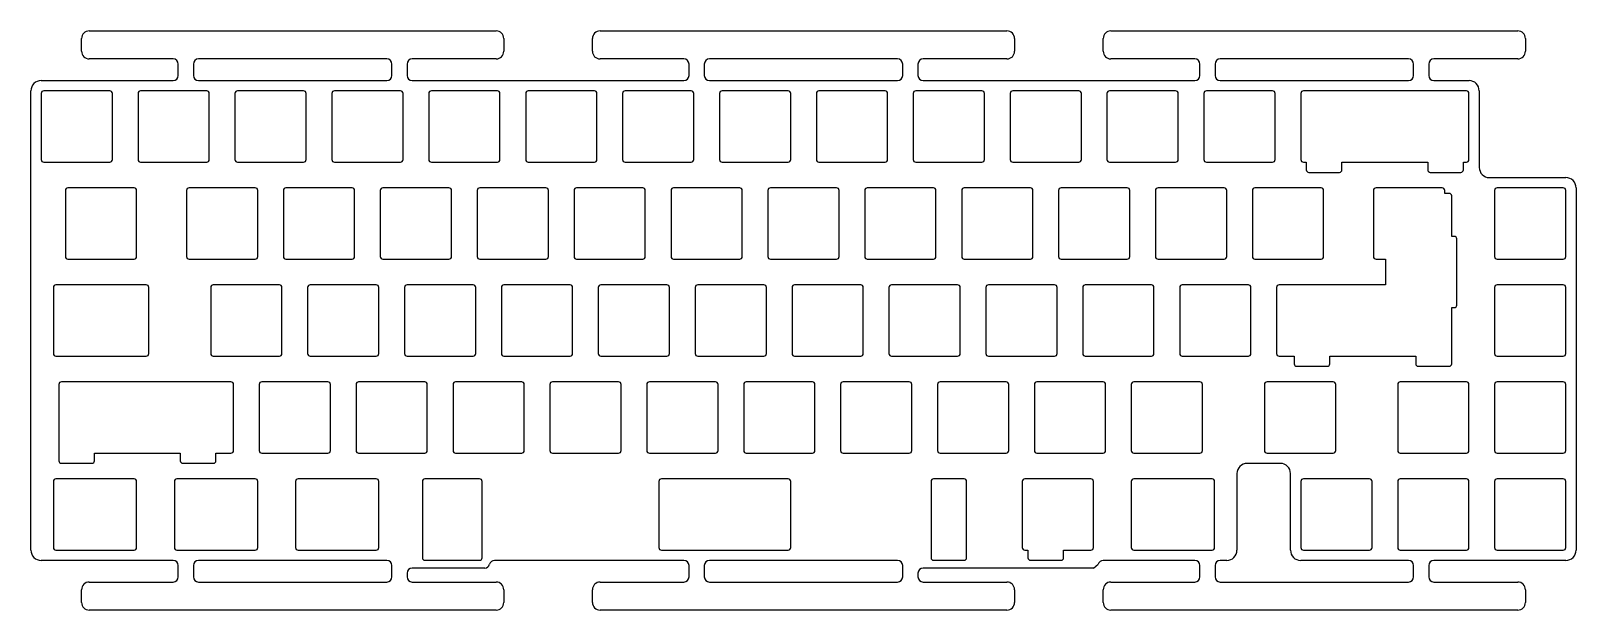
# Model space of a CAD drawing. Extents: x 0 to 304, y -105 to 8.
import ezdxf

# ---------------------------------------------------------------- set-up
doc = ezdxf.new("R2010")
doc.units = 0
doc.header["$MEASUREMENT"] = 0
doc.layers.get('0').update_dxf_attribs({"linetype": 'CONTINUOUS'})

msp = doc.modelspace()

# ---------------------------------------------------------------- linework, layer by layer
at = {"color": 0}
for p, q in [((10.47, 4.5), (10.47, 7)), ((11.97, 8.5), (91.97, 8.5)), ((93.47, 7), (93.47, 4.5)), ((110.9, 4.5), (110.9, 7)), ((112.4, 8.5), (192.4, 8.5)), ((193.9, 7), (193.9, 4.5)), ((211.33, 4.5), (211.33, 7)), ((212.83, 8.5), (292.83, 8.5)), ((294.33, 7), (294.33, 4.5)), ((28.47, 3), (11.97, 3)), ((29.47, -0.25), (29.47, 2)), ((32.47, 2), (32.47, -0.25)), ((70.47, 3), (33.47, 3)), ((71.47, -0.25), (71.47, 2)), ((74.47, 2), (74.47, -0.25)), ((91.97, 3), (75.47, 3)), ((128.9, 3), (112.4, 3)), ((129.9, -0.25), (129.9, 2)), ((132.9, 2), (132.9, -0.25)), ((170.9, 3), (133.9, 3)), ((171.9, -0.25), (171.9, 2)), ((174.9, 2), (174.9, -0.25)), ((192.4, 3), (175.9, 3)), ((229.33, 3), (212.83, 3)), ((230.33, -0.25), (230.33, 2)), ((233.33, 2), (233.33, -0.25)), ((271.33, 3), (234.33, 3)), ((272.33, -0.25), (272.33, 2)), ((275.33, 2), (275.33, -0.25)), ((292.83, 3), (276.33, 3)), ((2.5, -1.25), (28.47, -1.25)), ((33.47, -1.25), (70.47, -1.25)), ((75.47, -1.25), (128.9, -1.25)), ((133.9, -1.25), (170.9, -1.25)), ((175.9, -1.25), (229.33, -1.25)), ((234.33, -1.25), (271.33, -1.25)), ((276.33, -1.25), (283.25, -1.25)), ((0.5, -93.5), (0.5, -3.25)), ((2.52, -3.78), (2.52, -16.78)), ((16.02, -3.28), (3.02, -3.28)), ((16.52, -16.78), (16.52, -3.78)), ((21.57, -3.78), (21.57, -16.78)), ((35.08, -3.28), (22.07, -3.28)), ((35.58, -16.78), (35.58, -3.78)), ((40.62, -3.78), (40.62, -16.78)), ((54.12, -3.28), (41.12, -3.28)), ((54.62, -16.78), (54.62, -3.78)), ((59.67, -3.78), (59.67, -16.78)), ((73.17, -3.28), (60.17, -3.28)), ((73.68, -16.78), (73.68, -3.78)), ((78.73, -3.78), (78.73, -16.78)), ((92.22, -3.28), (79.23, -3.28)), ((92.72, -16.78), (92.72, -3.78)), ((97.78, -3.78), (97.78, -16.78)), ((111.28, -3.28), (98.28, -3.28)), ((111.78, -16.78), (111.78, -3.78)), ((116.83, -3.78), (116.83, -16.78)), ((130.32, -3.28), (117.33, -3.28)), ((130.82, -16.78), (130.82, -3.78)), ((135.88, -3.78), (135.88, -16.78)), ((149.38, -3.28), (136.38, -3.28)), ((149.88, -16.78), (149.88, -3.78)), ((154.93, -3.78), (154.93, -16.78)), ((168.43, -3.28), (155.43, -3.28)), ((168.93, -16.78), (168.93, -3.78)), ((173.97, -3.78), (173.97, -16.78)), ((187.47, -3.28), (174.47, -3.28)), ((187.97, -16.78), (187.97, -3.78)), ((193.03, -3.78), (193.03, -16.78)), ((206.53, -3.28), (193.53, -3.28)), ((207.03, -16.78), (207.03, -3.78)), ((212.07, -3.78), (212.07, -16.78)), ((225.57, -3.28), (212.57, -3.28)), ((226.07, -16.78), (226.07, -3.78)), ((231.12, -3.78), (231.12, -16.78)), ((244.62, -3.28), (231.62, -3.28)), ((245.12, -16.78), (245.12, -3.78)), ((250.18, -3.78), (250.18, -16.78)), ((282.73, -3.28), (250.68, -3.28)), ((283.23, -16.78), (283.23, -3.78)), ((285.25, -3.25), (285.25, -18.3)), ((3.02, -17.28), (16.02, -17.28)), ((22.07, -17.28), (35.08, -17.28)), ((41.12, -17.28), (54.12, -17.28)), ((60.17, -17.28), (73.17, -17.28)), ((79.23, -17.28), (92.22, -17.28)), ((98.28, -17.28), (111.28, -17.28)), ((117.33, -17.28), (130.32, -17.28)), ((136.38, -17.28), (149.38, -17.28)), ((155.43, -17.28), (168.43, -17.28)), ((174.47, -17.28), (187.47, -17.28)), ((193.53, -17.28), (206.53, -17.28)), ((212.57, -17.28), (225.57, -17.28)), ((231.62, -17.28), (244.62, -17.28)), ((250.68, -17.28), (251.26, -17.28)), ((251.26, -17.28), (251.26, -18.78)), ((258.26, -18.78), (258.26, -17.28)), ((258.26, -17.28), (275.14, -17.28)), ((275.14, -17.28), (275.14, -18.78)), ((282.14, -17.28), (282.73, -17.28)), ((282.14, -18.78), (282.14, -17.28)), ((251.76, -19.28), (257.76, -19.28)), ((275.64, -19.28), (281.64, -19.28)), ((287.25, -20.3), (302.3, -20.3)), ((7.29, -22.83), (7.29, -35.83)), ((20.79, -22.33), (7.79, -22.33)), ((21.29, -35.83), (21.29, -22.83)), ((31.1, -22.83), (31.1, -35.83)), ((44.6, -22.33), (31.6, -22.33)), ((45.1, -35.83), (45.1, -22.83)), ((50.15, -22.83), (50.15, -35.83)), ((63.65, -22.33), (50.65, -22.33)), ((64.15, -35.83), (64.15, -22.83)), ((69.2, -22.83), (69.2, -35.83)), ((82.7, -22.33), (69.7, -22.33)), ((83.2, -35.83), (83.2, -22.83)), ((88.25, -22.83), (88.25, -35.83)), ((101.75, -22.33), (88.75, -22.33)), ((102.25, -35.83), (102.25, -22.83)), ((107.3, -22.83), (107.3, -35.83)), ((120.8, -22.33), (107.8, -22.33)), ((121.3, -35.83), (121.3, -22.83)), ((126.35, -22.83), (126.35, -35.83)), ((139.85, -22.33), (126.85, -22.33)), ((140.35, -35.83), (140.35, -22.83)), ((145.4, -22.83), (145.4, -35.83)), ((158.9, -22.33), (145.9, -22.33)), ((159.4, -35.83), (159.4, -22.83)), ((164.45, -22.83), (164.45, -35.83)), ((177.95, -22.33), (164.95, -22.33)), ((178.45, -35.83), (178.45, -22.83)), ((183.5, -22.83), (183.5, -35.83)), ((197, -22.33), (184, -22.33)), ((197.5, -35.83), (197.5, -22.83)), ((202.55, -22.83), (202.55, -35.83)), ((216.05, -22.33), (203.05, -22.33)), ((216.55, -35.83), (216.55, -22.83)), ((221.6, -22.83), (221.6, -35.83)), ((235.1, -22.33), (222.1, -22.33)), ((235.6, -35.83), (235.6, -22.83)), ((240.65, -22.83), (240.65, -35.83)), ((254.15, -22.33), (241.15, -22.33)), ((254.65, -35.83), (254.65, -22.83)), ((264.46, -22.83), (264.46, -35.83)), ((277.96, -22.33), (264.96, -22.33)), ((278.46, -23.42), (278.46, -22.83)), ((279.34, -23.42), (278.46, -23.42)), ((279.84, -31.85), (279.84, -23.92)), ((288.27, -22.83), (288.27, -35.83)), ((301.78, -22.33), (288.77, -22.33)), ((302.28, -35.83), (302.28, -22.83)), ((304.3, -22.3), (304.3, -93.5)), ((280.34, -31.85), (279.84, -31.85)), ((280.84, -45.35), (280.84, -32.35)), ((7.79, -36.33), (20.79, -36.33)), ((31.6, -36.33), (44.6, -36.33)), ((50.65, -36.33), (63.65, -36.33)), ((69.7, -36.33), (82.7, -36.33)), ((88.75, -36.33), (101.75, -36.33)), ((107.8, -36.33), (120.8, -36.33)), ((126.85, -36.33), (139.85, -36.33)), ((145.9, -36.33), (158.9, -36.33)), ((164.95, -36.33), (177.95, -36.33)), ((184, -36.33), (197, -36.33)), ((203.05, -36.33), (216.05, -36.33)), ((222.1, -36.33), (235.1, -36.33)), ((241.15, -36.33), (254.15, -36.33)), ((264.96, -36.33), (266.84, -36.33)), ((266.84, -36.33), (266.84, -41.38)), ((288.77, -36.33), (301.78, -36.33)), ((4.91, -41.88), (4.91, -54.88)), ((23.17, -41.38), (5.41, -41.38)), ((23.67, -54.88), (23.67, -41.88)), ((35.86, -41.88), (35.86, -54.88)), ((49.36, -41.38), (36.36, -41.38)), ((49.86, -54.88), (49.86, -41.88)), ((54.91, -41.88), (54.91, -54.88)), ((68.41, -41.38), (55.41, -41.38)), ((68.91, -54.88), (68.91, -41.88)), ((73.96, -41.88), (73.96, -54.88)), ((87.46, -41.38), (74.46, -41.38)), ((87.96, -54.88), (87.96, -41.88)), ((93.01, -41.88), (93.01, -54.88)), ((106.51, -41.38), (93.51, -41.38)), ((107.01, -54.88), (107.01, -41.88)), ((112.06, -41.88), (112.06, -54.88)), ((125.56, -41.38), (112.56, -41.38)), ((126.06, -54.88), (126.06, -41.88)), ((131.11, -41.88), (131.11, -54.88)), ((144.61, -41.38), (131.61, -41.38)), ((145.11, -54.88), (145.11, -41.88)), ((150.16, -41.88), (150.16, -54.88)), ((163.66, -41.38), (150.66, -41.38)), ((164.16, -54.88), (164.16, -41.88)), ((169.21, -41.88), (169.21, -54.88)), ((182.71, -41.38), (169.71, -41.38)), ((183.21, -54.88), (183.21, -41.88)), ((188.26, -41.88), (188.26, -54.88)), ((201.76, -41.38), (188.76, -41.38)), ((202.26, -54.88), (202.26, -41.88)), ((207.31, -41.88), (207.31, -54.88)), ((220.81, -41.38), (207.81, -41.38)), ((221.31, -54.88), (221.31, -41.88)), ((226.36, -41.88), (226.36, -54.88)), ((239.86, -41.38), (226.86, -41.38)), ((240.36, -54.88), (240.36, -41.88)), ((245.41, -41.88), (245.41, -54.88)), ((266.84, -41.38), (245.91, -41.38)), ((288.27, -41.88), (288.27, -54.88)), ((301.78, -41.38), (288.77, -41.38)), ((302.28, -54.88), (302.28, -41.88)), ((279.84, -45.85), (280.34, -45.85)), ((279.84, -56.88), (279.84, -45.85)), ((5.41, -55.38), (23.17, -55.38)), ((36.36, -55.38), (49.36, -55.38)), ((55.41, -55.38), (68.41, -55.38)), ((74.46, -55.38), (87.46, -55.38)), ((93.51, -55.38), (106.51, -55.38)), ((112.56, -55.38), (125.56, -55.38)), ((131.61, -55.38), (144.61, -55.38)), ((150.66, -55.38), (163.66, -55.38)), ((169.71, -55.38), (182.71, -55.38)), ((188.76, -55.38), (201.76, -55.38)), ((207.81, -55.38), (220.81, -55.38)), ((226.86, -55.38), (239.86, -55.38)), ((245.91, -55.38), (248.88, -55.38)), ((248.88, -55.38), (248.88, -56.88)), ((249.38, -57.38), (255.38, -57.38)), ((255.88, -55.38), (272.76, -55.38)), ((255.88, -56.88), (255.88, -55.38)), ((272.76, -55.38), (272.76, -56.88)), ((273.26, -57.38), (279.34, -57.38)), ((288.77, -55.38), (301.78, -55.38)), ((39.84, -60.43), (6.49, -60.43)), ((58.89, -60.43), (45.89, -60.43)), ((77.94, -60.43), (64.94, -60.43)), ((96.99, -60.43), (83.99, -60.43)), ((116.04, -60.43), (103.04, -60.43)), ((135.09, -60.43), (122.09, -60.43)), ((154.14, -60.43), (141.14, -60.43)), ((173.19, -60.43), (160.19, -60.43)), ((192.24, -60.43), (179.24, -60.43)), ((211.29, -60.43), (198.29, -60.43)), ((230.34, -60.43), (217.34, -60.43)), ((256.53, -60.43), (243.53, -60.43)), ((282.73, -60.43), (269.73, -60.43)), ((301.78, -60.43), (288.77, -60.43)), ((5.99, -60.93), (5.99, -75.93)), ((40.34, -73.93), (40.34, -60.93)), ((45.39, -60.93), (45.39, -73.93)), ((59.39, -73.93), (59.39, -60.93)), ((64.44, -60.93), (64.44, -73.93)), ((78.44, -73.93), (78.44, -60.93)), ((83.49, -60.93), (83.49, -73.93)), ((97.49, -73.93), (97.49, -60.93)), ((102.54, -60.93), (102.54, -73.93)), ((116.54, -73.93), (116.54, -60.93)), ((121.59, -60.93), (121.59, -73.93)), ((135.59, -73.93), (135.59, -60.93)), ((140.64, -60.93), (140.64, -73.93)), ((154.64, -73.93), (154.64, -60.93)), ((159.69, -60.93), (159.69, -73.93)), ((173.69, -73.93), (173.69, -60.93)), ((178.74, -60.93), (178.74, -73.93)), ((192.74, -73.93), (192.74, -60.93)), ((197.79, -60.93), (197.79, -73.93)), ((211.79, -73.93), (211.79, -60.93)), ((216.84, -60.93), (216.84, -73.93)), ((230.84, -73.93), (230.84, -60.93)), ((243.03, -60.93), (243.03, -73.93)), ((257.03, -73.93), (257.03, -60.93)), ((269.23, -60.93), (269.23, -73.93)), ((283.23, -73.93), (283.23, -60.93)), ((288.27, -60.93), (288.27, -73.93)), ((302.28, -73.93), (302.28, -60.93)), ((12.99, -74.43), (29.87, -74.43)), ((12.99, -75.93), (12.99, -74.43)), ((29.87, -74.43), (29.87, -75.93)), ((36.87, -74.43), (39.84, -74.43)), ((36.87, -75.93), (36.87, -74.43)), ((45.89, -74.43), (58.89, -74.43)), ((64.94, -74.43), (77.94, -74.43)), ((83.99, -74.43), (96.99, -74.43)), ((103.04, -74.43), (116.04, -74.43)), ((122.09, -74.43), (135.09, -74.43)), ((141.14, -74.43), (154.14, -74.43)), ((160.19, -74.43), (173.19, -74.43)), ((179.24, -74.43), (192.24, -74.43)), ((198.29, -74.43), (211.29, -74.43)), ((217.34, -74.43), (230.34, -74.43)), ((243.53, -74.43), (256.53, -74.43)), ((269.73, -74.43), (282.73, -74.43)), ((288.77, -74.43), (301.78, -74.43)), ((6.49, -76.43), (12.49, -76.43)), ((30.37, -76.43), (36.37, -76.43)), ((237.63, -78.45), (237.63, -93.5)), ((246.15, -76.45), (239.62, -76.45)), ((248.15, -93.5), (248.15, -78.45)), ((4.91, -79.98), (4.91, -92.98)), ((20.79, -79.48), (5.41, -79.48)), ((21.29, -92.98), (21.29, -79.98)), ((28.72, -79.98), (28.72, -92.98)), ((44.6, -79.48), (29.22, -79.48)), ((45.1, -92.98), (45.1, -79.98)), ((52.53, -79.98), (52.53, -92.98)), ((68.41, -79.48), (53.03, -79.48)), ((68.91, -92.98), (68.91, -79.98)), ((77.47, -79.98), (77.47, -94.98)), ((88.72, -79.48), (77.97, -79.48)), ((89.22, -94.98), (89.22, -79.98)), ((123.97, -79.98), (123.97, -92.98)), ((149.38, -79.48), (124.47, -79.48)), ((149.88, -92.98), (149.88, -79.98)), ((177.47, -79.98), (177.47, -94.98)), ((183.97, -79.48), (177.97, -79.48)), ((184.47, -94.98), (184.47, -79.98)), ((195.41, -79.98), (195.41, -92.98)), ((208.91, -79.48), (195.91, -79.48)), ((209.41, -92.98), (209.41, -79.98)), ((216.84, -79.98), (216.84, -92.98)), ((232.72, -79.48), (217.34, -79.48)), ((233.22, -92.98), (233.22, -79.98)), ((250.18, -79.98), (250.18, -92.98)), ((263.68, -79.48), (250.68, -79.48)), ((264.18, -92.98), (264.18, -79.98)), ((269.23, -79.98), (269.23, -92.98)), ((282.73, -79.48), (269.73, -79.48)), ((283.23, -92.98), (283.23, -79.98)), ((288.27, -79.98), (288.27, -92.98)), ((301.78, -79.48), (288.77, -79.48)), ((302.28, -92.98), (302.28, -79.98)), ((5.41, -93.48), (20.79, -93.48)), ((29.22, -93.48), (44.6, -93.48)), ((53.03, -93.48), (68.41, -93.48)), ((124.47, -93.48), (149.38, -93.48)), ((195.91, -93.48), (196.53, -93.48)), ((196.53, -93.48), (196.53, -94.98)), ((203.53, -93.48), (208.91, -93.48)), ((203.53, -94.98), (203.53, -93.48)), ((217.34, -93.48), (232.72, -93.48)), ((250.68, -93.48), (263.68, -93.48)), ((269.73, -93.48), (282.73, -93.48)), ((288.77, -93.48), (301.78, -93.48)), ((28.47, -95.5), (2.5, -95.5)), ((29.47, -98.75), (29.47, -96.5)), ((32.47, -96.5), (32.47, -98.75)), ((70.47, -95.5), (33.47, -95.5)), ((71.47, -98.75), (71.47, -96.5)), ((89.72, -97), (75.47, -97)), ((77.97, -95.48), (88.72, -95.48)), ((128.9, -95.5), (91.66, -95.5)), ((129.9, -98.75), (129.9, -96.5)), ((132.9, -96.5), (132.9, -98.75)), ((170.9, -95.5), (133.9, -95.5)), ((171.9, -98.75), (171.9, -96.5)), ((209.4, -97), (175.9, -97)), ((177.97, -95.48), (183.97, -95.48)), ((197.03, -95.48), (203.03, -95.48)), ((229.33, -95.5), (211.33, -95.5)), ((230.33, -98.75), (230.33, -96.5)), ((233.33, -96.5), (233.33, -98.75)), ((235.62, -95.5), (234.33, -95.5)), ((271.33, -95.5), (250.15, -95.5)), ((272.33, -98.75), (272.33, -96.5)), ((275.33, -96.5), (275.33, -98.75)), ((302.3, -95.5), (276.33, -95.5)), ((11.97, -99.75), (28.47, -99.75)), ((33.47, -99.75), (70.47, -99.75)), ((74.47, -98), (74.47, -98.75)), ((75.47, -99.75), (91.97, -99.75)), ((112.4, -99.75), (128.9, -99.75)), ((133.9, -99.75), (170.9, -99.75)), ((174.9, -98), (174.9, -98.75)), ((175.9, -99.75), (192.4, -99.75)), ((212.83, -99.75), (229.33, -99.75)), ((234.33, -99.75), (271.33, -99.75)), ((276.33, -99.75), (292.83, -99.75)), ((10.47, -103.75), (10.47, -101.25)), ((93.47, -101.25), (93.47, -103.75)), ((110.9, -103.75), (110.9, -101.25)), ((193.9, -101.25), (193.9, -103.75)), ((211.33, -103.75), (211.33, -101.25)), ((294.33, -101.25), (294.33, -103.75)), ((91.97, -105.25), (11.97, -105.25)), ((192.4, -105.25), (112.4, -105.25)), ((292.83, -105.25), (212.83, -105.25))]:
    msp.add_line(p, q, dxfattribs=at)
msp.add_lwpolyline([(209.4, -97), (210.36, -96.25)], dxfattribs=at)
for centre, radius, start, end in [((11.97, 7), 1.5, 90, 180), ((91.97, 7), 1.5, 0, 90), ((112.4, 7), 1.5, 90, 180), ((192.4, 7), 1.5, 0, 90), ((212.83, 7), 1.5, 90, 180), ((292.83, 7), 1.5, 0, 90), ((11.97, 4.5), 1.5, 180, 270), ((91.97, 4.5), 1.5, 270, 0), ((112.4, 4.5), 1.5, 180, 270), ((192.4, 4.5), 1.5, 270, 0), ((212.83, 4.5), 1.5, 180, 270), ((292.83, 4.5), 1.5, 270, 0), ((28.47, 2), 1, 0, 90), ((33.47, 2), 1, 90, 180), ((70.47, 2), 1, 0, 90), ((75.47, 2), 1, 90, 180), ((128.9, 2), 1, 0, 90), ((133.9, 2), 1, 90, 180), ((170.9, 2), 1, 0, 90), ((175.9, 2), 1, 90, 180), ((229.33, 2), 1, 0, 90), ((234.33, 2), 1, 90, 180), ((271.33, 2), 1, 0, 90), ((276.33, 2), 1, 90, 180), ((2.5, -3.25), 2, 90, 180), ((28.47, -0.25), 1, 270, 0), ((33.47, -0.25), 1, 180, 270), ((70.47, -0.25), 1, 270, 0), ((75.47, -0.25), 1, 180, 270), ((128.9, -0.25), 1, 270, 0), ((133.9, -0.25), 1, 180, 270), ((170.9, -0.25), 1, 270, 0), ((175.9, -0.25), 1, 180, 270), ((229.33, -0.25), 1, 270, 0), ((234.33, -0.25), 1, 180, 270), ((271.33, -0.25), 1, 270, 0), ((276.33, -0.25), 1, 180, 270), ((283.25, -3.25), 2, 0, 90), ((3.02, -3.78), 0.5, 90, 180), ((16.02, -3.78), 0.5, 0, 90), ((22.07, -3.78), 0.5, 90, 180), ((35.08, -3.78), 0.5, 0, 90), ((41.12, -3.78), 0.5, 90, 180), ((54.12, -3.78), 0.5, 0, 90), ((60.17, -3.78), 0.5, 90, 180), ((73.17, -3.78), 0.5, 0, 90), ((79.23, -3.78), 0.5, 90, 180), ((92.22, -3.78), 0.5, 0, 90), ((98.28, -3.78), 0.5, 90, 180), ((111.28, -3.78), 0.5, 0, 90), ((117.33, -3.78), 0.5, 90, 180), ((130.32, -3.78), 0.5, 0, 90), ((136.38, -3.78), 0.5, 90, 180), ((149.38, -3.78), 0.5, 0, 90), ((155.43, -3.78), 0.5, 90, 180), ((168.43, -3.78), 0.5, 0, 90), ((174.47, -3.78), 0.5, 90, 180), ((187.47, -3.78), 0.5, 0, 90), ((193.53, -3.78), 0.5, 90, 180), ((206.53, -3.78), 0.5, 0, 90), ((212.57, -3.78), 0.5, 90, 180), ((225.57, -3.78), 0.5, 0, 90), ((231.62, -3.78), 0.5, 90, 180), ((244.62, -3.78), 0.5, 0, 90), ((250.68, -3.78), 0.5, 90, 180), ((282.73, -3.78), 0.5, 0, 90), ((3.02, -16.78), 0.5, 180, 270), ((16.02, -16.78), 0.5, 270, 0), ((22.07, -16.78), 0.5, 180, 270), ((35.08, -16.78), 0.5, 270, 0), ((41.12, -16.78), 0.5, 180, 270), ((54.12, -16.78), 0.5, 270, 0), ((60.17, -16.78), 0.5, 180, 270), ((73.17, -16.78), 0.5, 270, 0), ((79.23, -16.78), 0.5, 180, 270), ((92.22, -16.78), 0.5, 270, 0), ((98.28, -16.78), 0.5, 180, 270), ((111.28, -16.78), 0.5, 270, 0), ((117.33, -16.78), 0.5, 180, 270), ((130.32, -16.78), 0.5, 270, 0), ((136.38, -16.78), 0.5, 180, 270), ((149.38, -16.78), 0.5, 270, 0), ((155.43, -16.78), 0.5, 180, 270), ((168.43, -16.78), 0.5, 270, 0), ((174.47, -16.78), 0.5, 180, 270), ((187.47, -16.78), 0.5, 270, 0), ((193.53, -16.78), 0.5, 180, 270), ((206.53, -16.78), 0.5, 270, 0), ((212.57, -16.78), 0.5, 180, 270), ((225.57, -16.78), 0.5, 270, 0), ((231.62, -16.78), 0.5, 180, 270), ((244.62, -16.78), 0.5, 270, 0), ((250.68, -16.78), 0.5, 180, 270), ((282.73, -16.78), 0.5, 270, 0), ((251.76, -18.78), 0.5, 180, 270), ((257.76, -18.78), 0.5, 270, 0), ((275.64, -18.78), 0.5, 180, 270), ((281.64, -18.78), 0.5, 270, 0), ((287.25, -18.3), 2, 180, 270), ((302.3, -22.3), 2, 0, 90), ((7.79, -22.83), 0.5, 90, 180), ((20.79, -22.83), 0.5, 0, 90), ((31.6, -22.83), 0.5, 90, 180), ((44.6, -22.83), 0.5, 0, 90), ((50.65, -22.83), 0.5, 90, 180), ((63.65, -22.83), 0.5, 0, 90), ((69.7, -22.83), 0.5, 90, 180), ((82.7, -22.83), 0.5, 0, 90), ((88.75, -22.83), 0.5, 90, 180), ((101.75, -22.83), 0.5, 0, 90), ((107.8, -22.83), 0.5, 90, 180), ((120.8, -22.83), 0.5, 0, 90), ((126.85, -22.83), 0.5, 90, 180), ((139.85, -22.83), 0.5, 0, 90), ((145.9, -22.83), 0.5, 90, 180), ((158.9, -22.83), 0.5, 0, 90), ((164.95, -22.83), 0.5, 90, 180), ((177.95, -22.83), 0.5, 0, 90), ((184, -22.83), 0.5, 90, 180), ((197, -22.83), 0.5, 0, 90), ((203.05, -22.83), 0.5, 90, 180), ((216.05, -22.83), 0.5, 0, 90), ((222.1, -22.83), 0.5, 90, 180), ((235.1, -22.83), 0.5, 0, 90), ((241.15, -22.83), 0.5, 90, 180), ((254.15, -22.83), 0.5, 0, 90), ((264.96, -22.83), 0.5, 90, 180), ((277.96, -22.83), 0.5, 0, 90), ((279.34, -23.92), 0.5, 0, 90), ((288.77, -22.83), 0.5, 90, 180), ((301.78, -22.83), 0.5, 0, 90), ((280.34, -32.35), 0.5, 0, 90), ((7.79, -35.83), 0.5, 180, 270), ((20.79, -35.83), 0.5, 270, 0), ((31.6, -35.83), 0.5, 180, 270), ((44.6, -35.83), 0.5, 270, 0), ((50.65, -35.83), 0.5, 180, 270), ((63.65, -35.83), 0.5, 270, 0), ((69.7, -35.83), 0.5, 180, 270), ((82.7, -35.83), 0.5, 270, 0), ((88.75, -35.83), 0.5, 180, 270), ((101.75, -35.83), 0.5, 270, 0), ((107.8, -35.83), 0.5, 180, 270), ((120.8, -35.83), 0.5, 270, 0), ((126.85, -35.83), 0.5, 180, 270), ((139.85, -35.83), 0.5, 270, 0), ((145.9, -35.83), 0.5, 180, 270), ((158.9, -35.83), 0.5, 270, 0), ((164.95, -35.83), 0.5, 180, 270), ((177.95, -35.83), 0.5, 270, 0), ((184, -35.83), 0.5, 180, 270), ((197, -35.83), 0.5, 270, 0), ((203.05, -35.83), 0.5, 180, 270), ((216.05, -35.83), 0.5, 270, 0), ((222.1, -35.83), 0.5, 180, 270), ((235.1, -35.83), 0.5, 270, 0), ((241.15, -35.83), 0.5, 180, 270), ((254.15, -35.83), 0.5, 270, 0), ((264.96, -35.83), 0.5, 180, 270), ((288.77, -35.83), 0.5, 180, 270), ((301.78, -35.83), 0.5, 270, 0), ((5.41, -41.88), 0.5, 90, 180), ((23.17, -41.88), 0.5, 0, 90), ((36.36, -41.88), 0.5, 90, 180), ((49.36, -41.88), 0.5, 0, 90), ((55.41, -41.88), 0.5, 90, 180), ((68.41, -41.88), 0.5, 0, 90), ((74.46, -41.88), 0.5, 90, 180), ((87.46, -41.88), 0.5, 0, 90), ((93.51, -41.88), 0.5, 90, 180), ((106.51, -41.88), 0.5, 0, 90), ((112.56, -41.88), 0.5, 90, 180), ((125.56, -41.88), 0.5, 0, 90), ((131.61, -41.88), 0.5, 90, 180), ((144.61, -41.88), 0.5, 0, 90), ((150.66, -41.88), 0.5, 90, 180), ((163.66, -41.88), 0.5, 0, 90), ((169.71, -41.88), 0.5, 90, 180), ((182.71, -41.88), 0.5, 0, 90), ((188.76, -41.88), 0.5, 90, 180), ((201.76, -41.88), 0.5, 0, 90), ((207.81, -41.88), 0.5, 90, 180), ((220.81, -41.88), 0.5, 0, 90), ((226.86, -41.88), 0.5, 90, 180), ((239.86, -41.88), 0.5, 0, 90), ((245.91, -41.88), 0.5, 90, 180), ((288.77, -41.88), 0.5, 90, 180), ((301.78, -41.88), 0.5, 0, 90), ((280.34, -45.35), 0.5, 270, 0), ((5.41, -54.88), 0.5, 180, 270), ((23.17, -54.88), 0.5, 270, 0), ((36.36, -54.88), 0.5, 180, 270), ((49.36, -54.88), 0.5, 270, 0), ((55.41, -54.88), 0.5, 180, 270), ((68.41, -54.88), 0.5, 270, 0), ((74.46, -54.88), 0.5, 180, 270), ((87.46, -54.88), 0.5, 270, 0), ((93.51, -54.88), 0.5, 180, 270), ((106.51, -54.88), 0.5, 270, 0), ((112.56, -54.88), 0.5, 180, 270), ((125.56, -54.88), 0.5, 270, 0), ((131.61, -54.88), 0.5, 180, 270), ((144.61, -54.88), 0.5, 270, 0), ((150.66, -54.88), 0.5, 180, 270), ((163.66, -54.88), 0.5, 270, 0), ((169.71, -54.88), 0.5, 180, 270), ((182.71, -54.88), 0.5, 270, 0), ((188.76, -54.88), 0.5, 180, 270), ((201.76, -54.88), 0.5, 270, 0), ((207.81, -54.88), 0.5, 180, 270), ((220.81, -54.88), 0.5, 270, 0), ((226.86, -54.88), 0.5, 180, 270), ((239.86, -54.88), 0.5, 270, 0), ((245.91, -54.88), 0.5, 180, 270), ((249.38, -56.88), 0.5, 180, 270), ((255.38, -56.88), 0.5, 270, 0), ((273.26, -56.88), 0.5, 180, 270), ((279.34, -56.88), 0.5, 270, 0), ((288.77, -54.88), 0.5, 180, 270), ((301.78, -54.88), 0.5, 270, 0), ((6.49, -60.93), 0.5, 90, 180), ((39.84, -60.93), 0.5, 0, 90), ((45.89, -60.93), 0.5, 90, 180), ((58.89, -60.93), 0.5, 0, 90), ((64.94, -60.93), 0.5, 90, 180), ((77.94, -60.93), 0.5, 0, 90), ((83.99, -60.93), 0.5, 90, 180), ((96.99, -60.93), 0.5, 0, 90), ((103.04, -60.93), 0.5, 90, 180), ((116.04, -60.93), 0.5, 0, 90), ((122.09, -60.93), 0.5, 90, 180), ((135.09, -60.93), 0.5, 0, 90), ((141.14, -60.93), 0.5, 90, 180), ((154.14, -60.93), 0.5, 0, 90), ((160.19, -60.93), 0.5, 90, 180), ((173.19, -60.93), 0.5, 0, 90), ((179.24, -60.93), 0.5, 90, 180), ((192.24, -60.93), 0.5, 0, 90), ((198.29, -60.93), 0.5, 90, 180), ((211.29, -60.93), 0.5, 0, 90), ((217.34, -60.93), 0.5, 90, 180), ((230.34, -60.93), 0.5, 0, 90), ((243.53, -60.93), 0.5, 90, 180), ((256.53, -60.93), 0.5, 0, 90), ((269.73, -60.93), 0.5, 90, 180), ((282.73, -60.93), 0.5, 0, 90), ((288.77, -60.93), 0.5, 90, 180), ((301.78, -60.93), 0.5, 0, 90), ((6.49, -75.93), 0.5, 180, 270), ((12.49, -75.93), 0.5, 270, 0), ((30.37, -75.93), 0.5, 180, 270), ((36.37, -75.93), 0.5, 270, 0), ((39.84, -73.93), 0.5, 270, 0), ((45.89, -73.93), 0.5, 180, 270), ((58.89, -73.93), 0.5, 270, 0), ((64.94, -73.93), 0.5, 180, 270), ((77.94, -73.93), 0.5, 270, 0), ((83.99, -73.93), 0.5, 180, 270), ((96.99, -73.93), 0.5, 270, 0), ((103.04, -73.93), 0.5, 180, 270), ((116.04, -73.93), 0.5, 270, 0), ((122.09, -73.93), 0.5, 180, 270), ((135.09, -73.93), 0.5, 270, 0), ((141.14, -73.93), 0.5, 180, 270), ((154.14, -73.93), 0.5, 270, 0), ((160.19, -73.93), 0.5, 180, 270), ((173.19, -73.93), 0.5, 270, 0), ((179.24, -73.93), 0.5, 180, 270), ((192.24, -73.93), 0.5, 270, 0), ((198.29, -73.93), 0.5, 180, 270), ((211.29, -73.93), 0.5, 270, 0), ((217.34, -73.93), 0.5, 180, 270), ((230.34, -73.93), 0.5, 270, 0), ((243.53, -73.93), 0.5, 180, 270), ((256.53, -73.93), 0.5, 270, 0), ((269.73, -73.93), 0.5, 180, 270), ((282.73, -73.93), 0.5, 270, 0), ((288.77, -73.93), 0.5, 180, 270), ((301.78, -73.93), 0.5, 270, 0), ((239.62, -78.45), 2, 90, 180), ((246.15, -78.45), 2, 0, 90), ((5.41, -79.98), 0.5, 90, 180), ((20.79, -79.98), 0.5, 0, 90), ((29.22, -79.98), 0.5, 90, 180), ((44.6, -79.98), 0.5, 0, 90), ((53.03, -79.98), 0.5, 90, 180), ((68.41, -79.98), 0.5, 0, 90), ((77.97, -79.98), 0.5, 90, 180), ((88.72, -79.98), 0.5, 0, 90), ((124.47, -79.98), 0.5, 90, 180), ((149.38, -79.98), 0.5, 0, 90), ((177.97, -79.98), 0.5, 90, 180), ((183.97, -79.98), 0.5, 0, 90), ((195.91, -79.98), 0.5, 90, 180), ((208.91, -79.98), 0.5, 0, 90), ((217.34, -79.98), 0.5, 90, 180), ((232.72, -79.98), 0.5, 0, 90), ((250.68, -79.98), 0.5, 90, 180), ((263.68, -79.98), 0.5, 0, 90), ((269.73, -79.98), 0.5, 90, 180), ((282.73, -79.98), 0.5, 0, 90), ((288.77, -79.98), 0.5, 90, 180), ((301.78, -79.98), 0.5, 0, 90), ((2.5, -93.5), 2, 180, 270), ((5.41, -92.98), 0.5, 180, 270), ((20.79, -92.98), 0.5, 270, 0), ((29.22, -92.98), 0.5, 180, 270), ((44.6, -92.98), 0.5, 270, 0), ((53.03, -92.98), 0.5, 180, 270), ((68.41, -92.98), 0.5, 270, 0), ((124.47, -92.98), 0.5, 180, 270), ((149.38, -92.98), 0.5, 270, 0), ((195.91, -92.98), 0.5, 180, 270), ((208.91, -92.98), 0.5, 270, 0), ((217.34, -92.98), 0.5, 180, 270), ((232.72, -92.98), 0.5, 270, 0), ((235.62, -93.5), 2, 270, 0), ((250.15, -93.5), 2, 180, 270), ((250.68, -92.98), 0.5, 180, 270), ((263.68, -92.98), 0.5, 270, 0), ((269.73, -92.98), 0.5, 180, 270), ((282.73, -92.98), 0.5, 270, 0), ((288.77, -92.98), 0.5, 180, 270), ((301.78, -92.98), 0.5, 270, 0), ((302.3, -93.5), 2, 270, 0), ((28.47, -96.5), 1, 0, 90), ((33.47, -96.5), 1, 90, 180), ((70.47, -96.5), 1, 0, 90), ((75.47, -98), 1, 90, 180), ((77.97, -94.98), 0.5, 180, 270), ((88.72, -94.98), 0.5, 270, 0), ((89.72, -96), 1, 270, 345.5225), ((91.66, -96.5), 1, 90, 165.5225), ((128.9, -96.5), 1, 0, 90), ((133.9, -96.5), 1, 90, 180), ((170.9, -96.5), 1, 0, 90), ((175.9, -98), 1, 90, 180), ((177.97, -94.98), 0.5, 180, 270), ((183.97, -94.98), 0.5, 270, 0), ((197.03, -94.98), 0.5, 180, 270), ((203.03, -94.98), 0.5, 270, 0), ((211.33, -96.5), 1, 90, 165.5225), ((229.33, -96.5), 1, 0, 90), ((234.33, -96.5), 1, 90, 180), ((271.33, -96.5), 1, 0, 90), ((276.33, -96.5), 1, 90, 180), ((11.97, -101.25), 1.5, 90, 180), ((28.47, -98.75), 1, 270, 0), ((33.47, -98.75), 1, 180, 270), ((70.47, -98.75), 1, 270, 0), ((75.47, -98.75), 1, 180, 270), ((91.97, -101.25), 1.5, 0, 90), ((112.4, -101.25), 1.5, 90, 180), ((128.9, -98.75), 1, 270, 0), ((133.9, -98.75), 1, 180, 270), ((170.9, -98.75), 1, 270, 0), ((175.9, -98.75), 1, 180, 270), ((192.4, -101.25), 1.5, 0, 90), ((212.83, -101.25), 1.5, 90, 180), ((229.33, -98.75), 1, 270, 0), ((234.33, -98.75), 1, 180, 270), ((271.33, -98.75), 1, 270, 0), ((276.33, -98.75), 1, 180, 270), ((292.83, -101.25), 1.5, 0, 90), ((11.97, -103.75), 1.5, 180, 270), ((91.97, -103.75), 1.5, 270, 0), ((112.4, -103.75), 1.5, 180, 270), ((192.4, -103.75), 1.5, 270, 0), ((212.83, -103.75), 1.5, 180, 270), ((292.83, -103.75), 1.5, 270, 0)]:
    msp.add_arc(centre, radius, start, end, dxfattribs=at)

doc.saveas('drawing.dxf')
